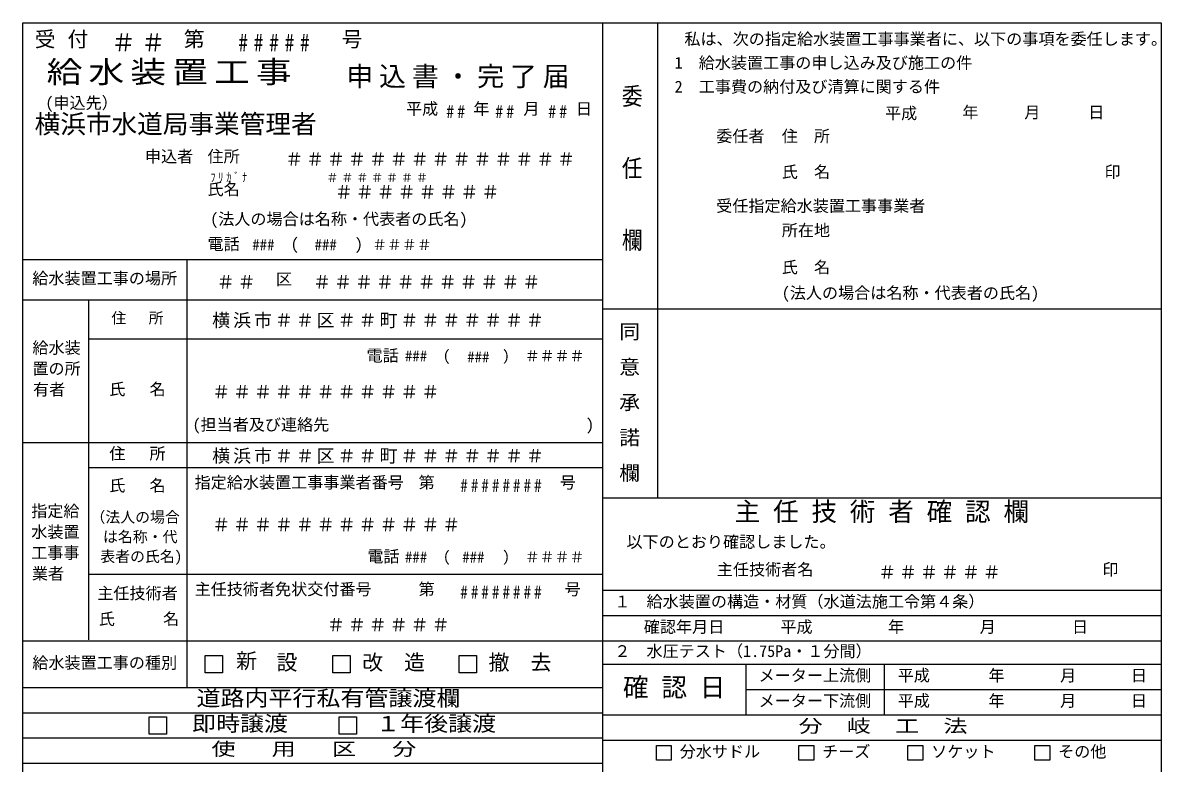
# Model space of a CAD drawing. Units: millimetres on the paper. Extents: x -205 to 196, y -145 to 122.
# Drawn here: x -205 to -14, y -2.7 to 121.5 of the extents above; entities that cross this region are included whole.
import ezdxf
from ezdxf.enums import TextEntityAlignment as Align

# ---------------------------------------------------------------- set-up
doc = ezdxf.new("R2010")
doc.units = ezdxf.units.MM
for name, color, linetype in [('0-0_書込欄', 3, 'Continuous'), ('0-1_会社住所氏名', 3, 'Continuous'), ('0-2_主任技術者氏名', 3, 'Continuous'), ('E-E', 3, 'Continuous'), ('F-F', 7, 'Continuous')]:
    doc.layers.add(name, color=color, linetype=linetype)
doc.styles.add('@ＭＳ 明朝', font='')
doc.styles.add('ＭＳ ゴシック', font='')
doc.styles.add('ＭＳ 明朝', font='')
doc.styles.get('@ＭＳ 明朝').set_extended_font_data('@MS Mincho')
doc.styles.get('ＭＳ ゴシック').set_extended_font_data('MS Gothic')
doc.styles.get('ＭＳ 明朝').set_extended_font_data('MS Mincho')

msp = doc.modelspace()

# ---------------------------------------------------------------- linework, layer by layer
at = {"layer": 'E-E', "color": 7}
for points in [[(-174.4, 12.466), (-174.4, 15.366), (-171.5, 15.366), (-171.5, 12.466)], [(-153, 12.466), (-153, 15.366), (-150.1, 15.366), (-150.1, 12.466)], [(-131.8, 12.466), (-131.8, 15.366), (-128.9, 15.366), (-128.9, 12.466)], [(-183.8, 2.191), (-183.8, 5.091), (-180.9, 5.091), (-180.9, 2.191)], [(-151.9, 2.191), (-151.9, 5.091), (-149, 5.091), (-149, 2.191)], [(-98.7, -2.209), (-98.7, 0.291), (-96.2, 0.291), (-96.2, -2.209)], [(-74.8, -2.209), (-74.8, 0.291), (-72.3, 0.291), (-72.3, -2.209)], [(-56.5, -2.209), (-56.5, 0.291), (-54, 0.291), (-54, -2.209)], [(-35.2, -2.209), (-35.2, 0.291), (-32.7, 0.291), (-32.7, -2.209)]]:
    msp.add_lwpolyline(points, close=True, dxfattribs=at)
at = {"layer": 'F-F', "color": 3}
for p, q in [((-205, 121.516), (-14, 121.516)), ((-205, -144.534), (-205, 121.516)), ((-107.7, -144.534), (-107.7, 121.516)), ((-98.5, 121.516), (-98.5, 41.816)), ((-14, 121.516), (-14, -144.534)), ((-107.7, 41.816), (-14, 41.816)), ((-205, 10.016), (-107.7, 10.016)), ((-107.7, 5.416), (-14, 5.416))]:
    msp.add_line(p, q, dxfattribs=at)
at = {"layer": 'F-F'}
for p, q in [((-205, 81.816), (-107.7, 81.816)), ((-177.5, 81.816), (-177.5, 10.016)), ((-205, 75.016), (-107.7, 75.016)), ((-194, 75.016), (-194, 18.016)), ((-107.7, 73.516), (-14, 73.516)), ((-194, 68.516), (-107.7, 68.516)), ((-205, 51.116), (-107.7, 51.116)), ((-194, 46.916), (-107.7, 46.916)), ((-194, 29.016), (-107.7, 29.016)), ((-107.7, 26.316), (-14, 26.316)), ((-107.7, 22.066), (-14, 22.066)), ((-205, 17.816), (-14, 17.816)), ((-107.7, 13.916), (-14, 13.916)), ((-83.7, 13.916), (-83.7, 5.416)), ((-60.5, 13.916), (-60.5, 5.416)), ((-83.7, 9.666), (-14, 9.666)), ((-205, 5.766), (-107.7, 5.766)), ((-205, 1.541), (-107.7, 1.541)), ((-107.7, 1.166), (-14, 1.166)), ((-205, -2.684), (-107.7, -2.684))]:
    msp.add_line(p, q, dxfattribs=at)

# ---------------------------------------------------------------- texts
at = {"layer": '0-0_書込欄', "style": 'ＭＳ ゴシック'}
for s, p in [('###', (-166.502, 82.816)), ('###', (-156.049, 82.816)), ('＃＃＃＃', (-146.397, 82.816)), ('###', (-140.889, 64.17)), ('###', (-130.436, 64.004)), ('＃＃＃＃', (-120.784, 64.17))]:
    msp.add_text(s, height=1.833, dxfattribs=at).set_placement(p, align=Align.BOTTOM_LEFT)
at = {"layer": '0-0_書込欄', "attachment_point": 7, "style": 'ＭＳ ゴシック'}
for s, insert, char_height in [('\\T1.25;＃＃', (-190.11, 116.716), 2.933), ('\\T1.62;\\W0.8;#####', (-168.82, 116.716), 2.933), ('\\T1.36;\\W0.9;##', (-133.965, 105.516), 2.199), ('\\T1.36;\\W0.9;##', (-125.746, 105.516), 2.199), ('\\T1.36;\\W0.9;##', (-116.85, 105.516), 2.199), ('\\T1.17;＃＃＃＃＃＃＃＃＃＃＃＃＃＃', (-160.97, 97.516), 2.199), ('\\T1.25;＃＃＃＃＃＃＃', (-154.045, 94.766), 1.466), ('\\T1.17;＃＃＃＃＃＃＃＃', (-152.627, 92.016), 2.199), ('\\T1.17;＃＃', (-172.463, 76.916), 2.199), ('\\T1.17;＃＃＃＃＃＃＃＃＃＃＃', (-156.282, 76.916), 2.199), ('\\T1.17;横浜市＃＃区＃＃町＃＃＃＃＃＃＃', (-173.218, 70.266), 2.199), ('\\T1.17;＃＃＃＃＃＃＃＃＃＃＃', (-173.218, 58.466), 2.199)]:
    msp.add_mtext(s, dxfattribs=dict(at, insert=insert, char_height=char_height))
at = {"layer": '0-1_会社住所氏名', "style": 'ＭＳ ゴシック'}
for s, p in [('###', (-140.889, 30.416)), ('###', (-131.276, 30.416)), ('＃＃＃＃', (-120.784, 30.416))]:
    msp.add_text(s, height=1.833, dxfattribs=at).set_placement(p, align=Align.BOTTOM_LEFT)
at = {"layer": '0-1_会社住所氏名', "char_height": 2.199, "attachment_point": 7, "style": 'ＭＳ ゴシック'}
for s, insert in [('\\T1.17;横浜市＃＃区＃＃町＃＃＃＃＃＃＃', (-173.218, 47.516)), ('\\T1.39;\\W0.85;########', (-131.597, 42.816)), ('\\T1.17;＃＃＃＃＃＃＃＃＃＃＃＃', (-173.218, 36.2))]:
    msp.add_mtext(s, dxfattribs=dict(at, insert=insert))
at = {"layer": '0-2_主任技術者氏名', "char_height": 2.199, "attachment_point": 7, "style": 'ＭＳ ゴシック'}
for s, insert in [('\\T1.17;＃＃＃＃＃＃', (-61.483, 28.215)), ('\\T1.39;\\W0.85;########', (-131.597, 24.916)), ('\\T1.17;＃＃＃＃＃＃', (-153.966, 19.395))]:
    msp.add_mtext(s, dxfattribs=dict(at, insert=insert))
at = {"layer": 'E-E', "style": 'ＭＳ 明朝'}
for s, height, p in [('受', 2.566, (-203, 116.716)), ('付', 2.566, (-197.5, 116.716)), ('第', 2.566, (-178, 116.716)), ('号', 2.566, (-151.5, 116.716)), ('私は、次の指定給水装置工事事業者に、以下の事項を委任します。', 1.979, (-94, 117.216)), ('1\u3000給水装置工事の申し込み及び施工の件', 1.979, (-95.638, 113.216)), ('2\u3000工事費の納付及び清算に関する件', 1.979, (-95.638, 109.216)), ('(申込先）', 1.979, (-201.2, 106.496)), ('平成', 1.979, (-140.7, 105.516)), ('年', 1.979, (-129.4, 105.516)), ('月', 1.979, (-121, 105.516)), ('日', 1.979, (-112.2, 105.516)), ('平成', 1.979, (-60.339, 104.768)), ('年', 1.979, (-47.366, 104.916)), ('月', 1.979, (-36.976, 104.916)), ('日', 1.979, (-26.253, 104.916)), ('横浜市水道局事業管理者', 3.152, (-203, 102.016)), ('委任者', 1.979, (-88.663, 100.916)), ('住\u3000所', 1.979, (-77.661, 100.916)), ('申込者', 1.979, (-184.5, 97.516)), ('住所', 1.979, (-174, 97.516)), ('氏\u3000名', 1.979, (-77.661, 94.916)), ('印', 1.979, (-23.512, 94.916)), ('氏名', 1.979, (-174, 92.016)), ('受任指定給水装置工事事業者', 1.979, (-88.663, 89.216)), ('(法人の場合は名称・代表者の氏名)', 1.979, (-173.555, 87.016)), ('所在地', 1.979, (-77.661, 85.116)), ('電話', 1.979, (-174, 82.816)), ('(       )', 1.979, (-160.054, 82.816)), ('氏\u3000名', 1.979, (-77.661, 78.916)), ('給水装置工事の場所', 1.979, (-203.4, 77.066)), ('区', 1.979, (-162.518, 76.916)), ('(法人の場合は名称・代表者の氏名)', 1.979, (-77.661, 74.616)), ('住   所', 1.833, (-190.125, 70.516)), ('給水装', 1.979, (-203.381, 65.416)), ('電話', 1.979, (-147.314, 64.116)), ('(       )', 1.833, (-134.523, 64.216)), ('置の所', 1.979, (-203.381, 61.916)), ('有者', 1.979, (-203.281, 58.416)), ('氏   名', 1.979, (-190.475, 58.466)), ('(担当者及び連絡先                                )', 1.979, (-176.521, 52.516)), ('住   所', 1.979, (-190.475, 47.666)), ('氏   名', 1.979, (-190.475, 42.316)), ('指定給水装置工事事業者番号', 1.979, (-176.168, 42.816)), ('第', 1.979, (-138.6, 42.816)), ('号', 1.979, (-114.9, 42.816)), ('指定給', 1.979, (-203.573, 38.016)), ('主 任 技 術 者 確 認 欄', 3.152, (-85.575, 36.988)), ('（法人の場合', 1.833, (-193.649, 37.116)), ('水装置', 1.979, (-203.573, 34.516)), ('は名称・代', 1.833, (-191.545, 33.816)), ('以下のとおり確認しました。', 1.979, (-103.712, 32.857)), ('工事事', 1.979, (-203.573, 31.016)), ('表者の氏名)', 1.833, (-192, 30.516)), ('電話', 1.979, (-147.2, 30.416)), ('(       )', 1.833, (-134.5, 30.516)), ('主任技術者名', 1.979, (-88.55, 28.215)), ('印', 1.979, (-23.882, 28.215)), ('業者', 1.979, (-203.473, 27.516)), ('主任技術者', 1.979, (-192.5, 24.216)), ('主任技術者免状交付番号', 1.979, (-176.168, 24.916)), ('第', 1.979, (-138.6, 24.916)), ('号', 1.979, (-114.1, 24.916)), ('１\u3000給水装置の構造・材質（水道法施工令第４条）', 1.979, (-105.748, 22.841)), ('氏\u3000    名', 1.979, (-192.25, 19.916)), ('確認年月日', 1.979, (-100.815, 18.591)), ('平成', 1.979, (-77.889, 18.591)), ('年', 1.979, (-59.849, 18.591)), ('月', 1.979, (-44.463, 18.591)), ('日', 1.979, (-28.966, 18.591)), ('２\u3000水圧テスト（1.75Pa・１分間）', 1.979, (-105.748, 14.516)), ('給水装置工事の種別', 1.979, (-203.4, 12.566)), ('新', 2.566, (-169.2, 12.416)), ('設', 2.566, (-162.421, 12.166)), ('改', 2.566, (-148.05, 12.166)), ('造', 2.566, (-141.021, 12.166)), ('撤', 2.566, (-126.85, 12.166)), ('去', 2.566, (-119.821, 12.166)), ('確 認 日', 3.152, (-104.3, 7.516)), ('メーター上流側', 1.979, (-81.55, 10.441)), ('平成', 1.979, (-58.2, 10.441)), ('年', 1.979, (-42.985, 10.441)), ('月', 1.979, (-30.965, 10.441)), ('日', 1.979, (-19.099, 10.441)), ('メーター下流側', 1.979, (-81.55, 6.191)), ('平成', 1.979, (-58.2, 6.191)), ('年', 1.979, (-42.985, 6.191)), ('月', 1.979, (-30.965, 6.191)), ('日', 1.979, (-19.099, 6.191)), ('分水サドル', 1.979, (-94.795, -2.332)), ('チーズ', 1.979, (-70.895, -2.332)), ('ソケット', 1.979, (-52.595, -2.332)), ('その他', 1.979, (-31.295, -2.332))]:
    msp.add_text(s, height=height, dxfattribs=at).set_placement(p, align=Align.BOTTOM_LEFT)
at = {"layer": 'E-E', "style": '@ＭＳ 明朝', "width": 1.15}
msp.add_text('委\u3000\u3000任\u3000\u3000欄', height=2.566, rotation=270, dxfattribs=at).set_placement((-104.85, 111.266), align=Align.BOTTOM_LEFT)
at = {"layer": 'E-E', "style": 'ＭＳ 明朝'}
for s, height, width, p in [('道路内平行私有管譲渡欄', 2.566, 1.15, (-175.85, 6.141)), ('即時譲渡', 2.566, 1.15, (-176.6, 1.891)), ('１年後譲渡', 2.566, 1.15, (-145.717, 1.891)), ('分\u3000岐\u3000工\u3000法', 2.199, 1.35, (-74.85, 1.791)), ('使   用   区   分', 2.199, 1.35, (-173.35, -2.071))]:
    msp.add_text(s, height=height, dxfattribs=dict(at, width=width)).set_placement(p, align=Align.BOTTOM_LEFT)
at = {"layer": 'E-E', "attachment_point": 7, "style": 'ＭＳ 明朝'}
for s, insert, char_height in [('\\T1.17;\\W1.2;給水装置工事', (-201, 111.016), 3.666), ('\\T1.22;申込書・完了届', (-150.7, 110.516), 3.299), ('\\T1.62;\\W0.8;ﾌﾘｶﾞﾅ', (-173.504, 94.766), 1.466)]:
    msp.add_mtext(s, dxfattribs=dict(at, insert=insert, char_height=char_height))
at = {"layer": 'E-E', "insert": (-104.85, 71.416), "char_height": 2.566, "attachment_point": 7, "rotation": 270, "style": '@ＭＳ 明朝'}
msp.add_mtext('\\T1.19;\\W0.95;同\\~意\\~承\\~諾\\~欄', dxfattribs=at)

doc.saveas('drawing.dxf')
